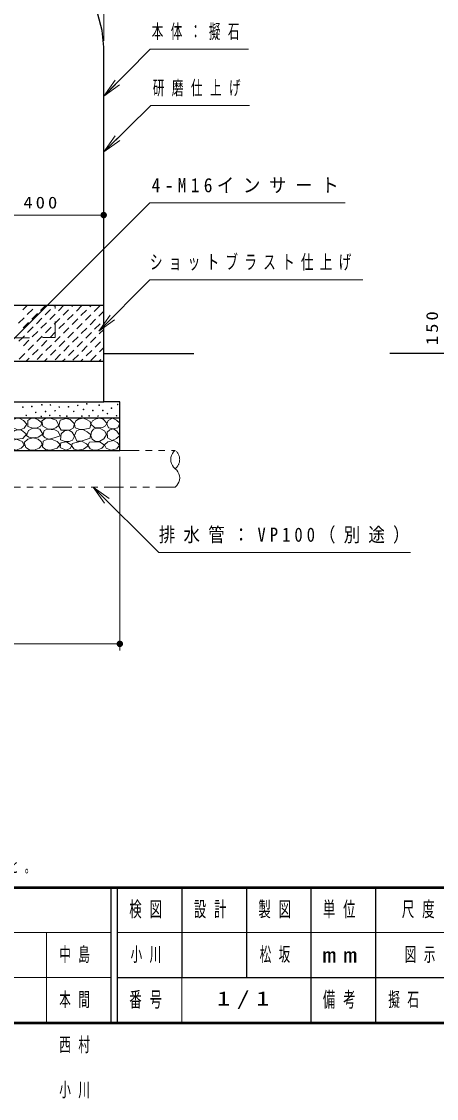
# Model space of a CAD drawing. Units: millimetres on the paper, scale 1:20. Extents: x -385 to 0, y -12 to 267.
# Drawn here: x -257.3 to -193, y -11.7 to 155.3 of the extents above; entities that cross this region are included whole.
import ezdxf

# ---------------------------------------------------------------- set-up
doc = ezdxf.new("R2010")
doc.units = ezdxf.units.MM
doc.linetypes.add('USER1', pattern=[4.5, 2.5, -2])
doc.linetypes.add('USER3', pattern=[8, 3, -1, 1, -1, 1, -1])
doc.layers.add('1_20', color=7, linetype='Continuous', lineweight=13)
doc.layers.add('LY_5', color=7, linetype='Continuous', lineweight=13)
doc.layers.add('99', color=7, linetype='Continuous')
doc.layers.add('CLASS1', color=7, linetype='Continuous')
doc.styles.add('ＭＳ ゴシック', font='')
doc.styles.get('ＭＳ ゴシック').set_extended_font_data('MS Gothic')

# ---------------------------------------------------------------- blocks, each defined once
blk = doc.blocks.new('filled_dot')
at = {"color": 0, "linetype": 'Continuous', "lineweight": -2, "const_width": 1.25}
blk.add_lwpolyline([(-0.625, 0, 1), (0.625, 0, 1)], format="xyb", close=True, dxfattribs=at)

msp = doc.modelspace()

# ---------------------------------------------------------------- linework, layer by layer
at = {"layer": '1_20'}
for p, q in [((-244.617, 152.272), (-244.617, 177.272)), ((-244.617, 143.691), (-242.858, 146.172)), ((-244.617, 143.691), (-242.503, 145.819)), ((-242.148, 145.467), (-244.617, 143.691)), ((-244.617, 135.07), (-242.818, 137.522)), ((-244.617, 135.07), (-242.469, 137.164)), ((-242.12, 136.807), (-244.617, 135.07)), ((-264.617, 125.247), (-244.617, 125.247)), ((-257.161, 110.535), (-256.424, 111.272)), ((-256.453, 109.828), (-255.605, 110.676)), ((-255.096, 111.185), (-255.01, 111.272)), ((-254.389, 110.478), (-253.596, 111.272)), ((-253.682, 109.771), (-252.833, 110.62)), ((-252.324, 111.129), (-252.181, 111.272)), ((-251.617, 110.422), (-250.768, 111.27)), ((-250.91, 109.715), (-250.061, 110.563)), ((-249.552, 111.072), (-249.353, 111.272)), ((-248.845, 110.365), (-247.996, 111.214)), ((-248.138, 109.658), (-247.289, 110.507)), ((-246.78, 111.016), (-246.524, 111.272)), ((-246.073, 110.309), (-245.225, 111.157)), ((-245.366, 109.602), (-244.617, 110.351)), ((-257.811, 108.47), (-256.963, 109.319)), ((-257.104, 107.763), (-256.255, 108.612)), ((-255.746, 109.121), (-254.898, 109.969)), ((-255.039, 108.414), (-254.191, 109.262)), ((-254.332, 107.707), (-253.484, 108.555)), ((-252.975, 109.064), (-252.126, 109.913)), ((-252.117, 108.508), (-251.419, 109.206)), ((-250.203, 109.008), (-249.354, 109.856)), ((-249.496, 108.3), (-248.647, 109.149)), ((-247.431, 108.951), (-246.582, 109.8)), ((-246.724, 108.244), (-245.875, 109.092)), ((-245.392, 107.242), (-243.627, 109.718)), ((-245.392, 107.242), (-243.273, 109.365)), ((-242.919, 109.012), (-245.392, 107.242)), ((-244.659, 108.894), (-244.617, 108.937)), ((-256.397, 107.056), (-255.548, 107.904)), ((-255.69, 106.349), (-254.841, 107.197)), ((-253.625, 106.999), (-252.777, 107.848)), ((-252.918, 106.292), (-252.117, 107.094)), ((-252.267, 108.357), (-252.117, 108.508)), ((-252.117, 107.094), (-252.069, 107.141)), ((-251.56, 107.65), (-250.712, 108.498)), ((-250.853, 106.943), (-250.005, 107.791)), ((-250.146, 106.236), (-249.298, 107.084)), ((-248.788, 107.593), (-247.94, 108.442)), ((-248.081, 106.886), (-247.233, 107.735)), ((-247.374, 106.179), (-246.526, 107.028)), ((-246.017, 107.537), (-245.168, 108.385)), ((-245.309, 106.83), (-244.617, 107.523)), ((-257.755, 105.698), (-257.219, 106.233)), ((-257.219, 106.233), (-256.906, 106.547)), ((-257.047, 104.991), (-256.199, 105.84)), ((-254.983, 105.642), (-254.37, 106.255)), ((-254.37, 106.255), (-254.134, 106.49)), ((-254.276, 104.935), (-253.427, 105.783)), ((-252.211, 105.585), (-251.362, 106.434)), ((-251.504, 104.878), (-250.655, 105.727)), ((-249.439, 105.529), (-248.59, 106.377)), ((-248.732, 104.822), (-247.883, 105.67)), ((-246.667, 105.472), (-245.819, 106.321)), ((-245.96, 104.765), (-245.111, 105.613)), ((-257.698, 102.926), (-256.849, 103.775)), ((-256.34, 104.284), (-255.492, 105.133)), ((-255.633, 103.577), (-254.785, 104.426)), ((-254.926, 102.87), (-254.078, 103.718)), ((-253.568, 104.228), (-252.72, 105.076)), ((-252.861, 103.52), (-252.013, 104.369)), ((-252.154, 102.813), (-251.306, 103.662)), ((-250.797, 104.171), (-249.948, 105.019)), ((-250.09, 103.464), (-249.241, 104.312)), ((-249.382, 102.757), (-248.534, 103.605)), ((-248.025, 104.114), (-247.176, 104.963)), ((-247.318, 103.407), (-246.469, 104.256)), ((-246.611, 102.7), (-245.762, 103.549)), ((-245.253, 104.058), (-244.617, 104.694)), ((-256.689, 102.522), (-256.142, 103.068)), ((-253.86, 102.522), (-253.371, 103.011)), ((-251.032, 102.522), (-250.599, 102.955)), ((-248.203, 102.522), (-247.827, 102.898)), ((-245.375, 102.522), (-245.055, 102.842)), ((-242.117, 96.272), (-242.117, 88.772)), ((-242.117, 87.772), (-242.117, 57.757)), ((-244.473, 80.601), (-246.241, 83.076)), ((-246.241, 83.076), (-243.766, 81.308)), ((-246.241, 83.076), (-244.12, 80.955)), ((-242.117, 58.757), (-347.117, 58.757))]:
    msp.add_line(p, q, dxfattribs=at)
at = {"layer": '1_20', "lineweight": 25}
for p, q in [((-244.845, 153.876), (-245.521, 156.402)), ((-244.617, 151.272), (-244.845, 153.876)), ((-244.617, 103.772), (-244.617, 151.272)), ((-344.617, 111.272), (-244.617, 111.272)), ((-244.617, 103.772), (-230.625, 103.772)), ((-181.526, 103.772), (-200.251, 103.772)), ((-244.617, 102.522), (-344.617, 102.522))]:
    msp.add_line(p, q, dxfattribs=at)
at = {"layer": '1_20', "color": 253, "linetype": 'USER1'}
for p, q in [((-252.117, 106.272), (-252.117, 111.272)), ((-285.617, 106.022), (-252.117, 106.272))]:
    msp.add_line(p, q, dxfattribs=at)
at = {"layer": '1_20', "color": 253, "lineweight": 25}
for p, q in [((-244.617, 96.272), (-244.617, 103.772)), ((-344.617, 96.272), (-244.617, 96.272)), ((-242.117, 96.272), (-244.617, 96.272)), ((-242.117, 88.772), (-242.117, 96.272)), ((-242.117, 93.772), (-347.117, 93.772)), ((-347.117, 88.772), (-242.117, 88.772))]:
    msp.add_line(p, q, dxfattribs=at)
at = {"layer": '1_20'}
for points in [[(-244.617, 143.691), (-237.397, 150.96), (-222.172, 150.96)], [(-244.617, 135.07), (-237.285, 142.222), (-222.003, 142.222)], [(-264.617, 100.022), (-237.465, 127.173), (-207.182, 127.173)], [(-245.392, 107.242), (-237.445, 115.203), (-204.445, 115.203)], [(-246.241, 83.076), (-236.071, 72.906), (-197.071, 72.906)]]:
    msp.add_lwpolyline(points, dxfattribs=at)
for points in [[(-257.699, 93.772), (-257.046, 93.378), (-256.517, 92.827), (-256.945, 92.23), (-257.45, 91.984), (-257.969, 91.938), (-258.858, 92.343), (-259.151, 92.939), (-258.701, 93.513), (-258.211, 93.726)], [(-255.324, 93.758), (-254.784, 93.5), (-254.199, 93.016), (-254.368, 92.565), (-254.911, 92.253), (-255.594, 92.217), (-256.36, 92.453), (-256.393, 93.387), (-255.922, 93.697)], [(-252.916, 93.75), (-251.993, 93.457), (-251.576, 92.692), (-252.015, 92.253), (-252.607, 92.038), (-253.208, 92.039), (-254.052, 92.545), (-254.176, 93.322), (-253.649, 93.686)], [(-250.421, 93.73), (-249.791, 93.569), (-249.16, 92.902), (-249.346, 92.185), (-249.786, 91.969), (-250.347, 91.9), (-251.212, 91.925), (-251.546, 92.494), (-251.361, 93.458)], [(-247.801, 93.757), (-247.264, 93.533), (-246.718, 93.264), (-246.602, 92.763), (-246.736, 92.199), (-247.56, 92.038), (-248.285, 91.993), (-249.01, 92.253), (-249.162, 92.862), (-248.929, 93.372), (-248.526, 93.595)], [(-245.21, 93.746), (-244.683, 93.611), (-244.102, 92.976), (-244.332, 92.557), (-244.789, 92.32), (-245.305, 92.246), (-246.048, 92.314), (-246.616, 92.854), (-246.332, 93.354), (-245.799, 93.665)], [(-243.239, 93.742), (-242.605, 93.441), (-242.13, 92.965), (-242.431, 92.268), (-243.16, 92.126), (-243.857, 92.284), (-244.11, 92.87), (-243.92, 93.377)], [(-257.35, 91.898), (-257.859, 91.938), (-258.397, 91.841), (-259.162, 91.29), (-258.734, 90.615), (-258.07, 90.48), (-257.147, 90.615), (-256.585, 91.267)], [(-255.617, 90.713), (-254.75, 90.837), (-254.064, 91.265), (-254.536, 92.064), (-255.105, 92.231), (-255.684, 92.154), (-256.292, 91.861), (-256.585, 91.096), (-256.19, 90.803)], [(-253.13, 90.525), (-252.648, 90.623), (-252.128, 90.739), (-251.363, 91.02), (-251.689, 91.673), (-252.192, 91.934), (-252.758, 92.01), (-253.345, 92.037), (-253.839, 91.853), (-254.052, 91.087), (-253.682, 90.704)], [(-250.035, 91.918), (-249.491, 91.609), (-249.157, 90.991), (-249.429, 90.373), (-249.954, 90.124), (-250.591, 90.126), (-251.284, 90.422), (-251.222, 91.349), (-250.699, 91.772)], [(-247.751, 91.926), (-247.197, 91.628), (-246.67, 91.209), (-246.724, 90.655), (-247.467, 90.385), (-248.102, 90.169), (-248.751, 90.196), (-249.157, 91.061), (-248.805, 91.818), (-248.302, 91.982)], [(-244.575, 90.53), (-245.197, 90.185), (-245.873, 90.138), (-246.386, 90.499), (-246.629, 91.097), (-246.518, 91.635), (-246.17, 92.043), (-245.704, 92.208), (-245.17, 92.151), (-244.48, 91.783), (-244.183, 91.205)], [(-243.112, 92.094), (-242.574, 91.746), (-242.13, 91.064), (-242.637, 90.605), (-243.302, 90.288), (-244, 90.732), (-244.079, 91.571), (-243.671, 91.934)], [(-258.191, 88.786), (-257.407, 89.086), (-256.931, 89.566), (-257.272, 90.166), (-258.151, 90.485), (-259.151, 90.147), (-259.53, 89.486), (-259.01, 89.043)], [(-255.412, 88.786), (-254.611, 89.101), (-254.153, 89.646), (-254.328, 90.113), (-254.773, 90.505), (-255.549, 90.706), (-256.352, 90.505), (-256.951, 89.986), (-256.692, 89.226), (-256.098, 88.862)], [(-252.574, 90.465), (-251.827, 90.128), (-251.375, 89.666), (-251.814, 89.104), (-252.854, 88.786), (-253.643, 88.879), (-254.113, 89.326), (-253.973, 90.205), (-253.336, 90.509)], [(-248.042, 90.182), (-247.272, 89.763), (-247.028, 89.466), (-247.718, 88.979), (-248.664, 88.79), (-249.193, 88.974), (-249.542, 89.398), (-249.515, 89.817), (-248.65, 90.047)], [(-243.071, 90.297), (-242.503, 89.978), (-242.165, 89.556), (-242.568, 88.99), (-243.511, 88.787), (-244.227, 89.106), (-244.5, 89.611), (-243.961, 90.066)], [(-250.364, 90.074), (-249.56, 89.517), (-249.818, 89.073), (-250.463, 88.8), (-251.341, 89.208), (-251.254, 89.95)], [(-245.927, 90.09), (-245.143, 90.05), (-244.481, 89.577), (-244.913, 89.117), (-245.602, 88.806), (-246.167, 88.798), (-246.71, 89.023), (-247.048, 89.55), (-246.792, 90.036)]]:
    msp.add_lwpolyline(points, close=True, dxfattribs=at)
at = {"layer": '1_20', "color": 253, "linetype": 'USER3'}
msp.add_lwpolyline([(-242.117, 88.772), (-233.532, 88.772), (-233.771, 88.547), (-233.965, 88.283), (-234.108, 87.989), (-234.196, 87.673), (-234.226, 87.347), (-234.196, 87.02), (-234.108, 86.705), (-233.965, 86.41), (-233.771, 86.146), (-233.532, 85.922), (-233.293, 85.697), (-233.099, 85.433), (-232.956, 85.139), (-232.867, 84.823), (-232.838, 84.497), (-232.867, 84.17), (-232.956, 83.855), (-233.099, 83.56), (-233.293, 83.296), (-233.532, 83.072), (-287.117, 83.072)], dxfattribs=at)
at = {"layer": '1_20'}
for centre in [(-257.131, 95.472), (-255.752, 95.572), (-254.206, 95.839), (-252.873, 95.818), (-251.497, 95.479), (-250.062, 95.53), (-248.643, 95.746), (-247.238, 95.976), (-245.314, 95.769), (-243.398, 95.31), (-242.447, 95.88), (-256.612, 94.193), (-255.152, 94.653), (-254.291, 94.04), (-253.614, 94.802), (-252.979, 94.188), (-252.153, 94.908), (-251.391, 94.146), (-250.332, 94.071), (-249.251, 94.814), (-247.981, 94.071), (-247.738, 95.125), (-246.873, 94.098), (-246.291, 94.949), (-245.489, 94.09), (-244.744, 94.946), (-244.047, 94.47), (-242.605, 94.138)]:
    msp.add_circle(centre, 0.05, dxfattribs=at)
at = {"layer": '1_20', "color": 253, "linetype": 'USER3'}
msp.add_arc((-234.648, 87.347), 1.81, 308.05559, 51.94441, dxfattribs=at)
at = {"layer": 'LY_5', "lineweight": 50}
for p, q in [((-385, 21), (0, 21)), ((-385, 0), (0, 0))]:
    msp.add_line(p, q, dxfattribs=at)
at = {"layer": 'LY_5', "color": 211, "lineweight": 25}
for p, q in [((-243.5, 21), (-243.5, 0)), ((-242.5, 21), (-242.5, 0)), ((-232.5, 21), (-232.5, 7)), ((-222.5, 21), (-222.5, 7)), ((-212.5, 21), (-212.5, 0)), ((-202.5, 21), (-202.5, 7)), ((-242.5, 7), (0, 7))]:
    msp.add_line(p, q, dxfattribs=at)
at = {"layer": 'LY_5'}
for p, q in [((-385, 14), (-243.5, 14)), ((-253.5, 14), (-253.5, 0)), ((-242.5, 14), (-187.5, 14)), ((-385, 7), (-243.5, 7)), ((-232.5, 7), (-232.5, 0))]:
    msp.add_line(p, q, dxfattribs=at)
at = {"layer": 'LY_5', "lineweight": 25}
msp.add_line((-202.5, 7), (-202.5, 0), dxfattribs=at)

# ---------------------------------------------------------------- block references
at = {"layer": '1_20', "xscale": 0.4, "yscale": 0.4, "rotation": 180}
for p in [(-244.617, 125.247), (-242.117, 58.757)]:
    msp.add_blockref('filled_dot', p, dxfattribs=at)

# ---------------------------------------------------------------- texts
at = {"layer": '1_20', "style": 'ＭＳ ゴシック'}
for s, insert, char_height, attachment_point in [('\\T1.64;\\W0.6;本体：擬石', (-237.172, 153.61), 2.199, 4), ('\\T1.64;\\W0.6;研磨仕上げ', (-237.003, 144.872), 2.199, 4), ('\\T1.5;\\W0.9;4-M16インサート', (-237.182, 129.823), 2.199, 4), ('\\T1.33;\\W1.15;400', (-254.2, 126.247), 1.833, 8), ('\\T1.5;\\W0.65;ショットブラスト仕上げ', (-237.445, 117.853), 2.199, 4), ('\\T1.5;\\W0.85;排水管：VP100（別途）', (-236.071, 75.556), 2.199, 4)]:
    msp.add_mtext(s, dxfattribs=dict(at, insert=insert, char_height=char_height, attachment_point=attachment_point))
at = {"layer": '1_20', "insert": (-192.776, 107.943), "char_height": 1.833, "attachment_point": 8, "rotation": 90, "style": 'ＭＳ ゴシック'}
msp.add_mtext('\\T1.33;\\W1.15;150', dxfattribs=at)
at = {"layer": '99', "char_height": 2.199, "style": 'ＭＳ ゴシック'}
for s, insert, attachment_point in [('\\T1.64;\\W0.6;中島', (-251.5, 10.5), 4), ('\\T1.64;\\W0.6;小川', (-237.5, 10.5), 5), ('\\T1.64;\\W0.6;松坂', (-217.5, 10.5), 5), ('\\T1.64;\\W0.6;図示', (-195, 10.5), 5), ('\\T1.64;\\W0.6;本間', (-251.5, 3.5), 4), ('\\T1.5;\\W1.35;1/1', (-222.5, 3.5), 5), ('\\T1.64;\\W0.6;擬石', (-200.5, 3.5), 4), ('\\T1.64;\\W0.6;西村', (-251.5, -3.5), 4), ('\\T1.64;\\W0.6;小川', (-251.5, -10.5), 4)]:
    msp.add_mtext(s, dxfattribs=dict(at, insert=insert, attachment_point=attachment_point))
at = {"layer": 'CLASS1', "insert": (-382.305, 23.054), "char_height": 1.833, "attachment_point": 7, "style": 'ＭＳ ゴシック'}
msp.add_mtext('\\T1.64;\\W0.6;※水栓器具は、凍結により破損することがあるので、利用地域に適した管理方法（水抜栓の設置等）を実施のこと。', dxfattribs=at)
at = {"layer": 'LY_5', "color": 4, "char_height": 2.346, "attachment_point": 5, "style": 'ＭＳ ゴシック'}
for s, insert in [('\\T1.64;\\W0.6;検図', (-237.5, 17.5)), ('\\T1.64;\\W0.6;設計', (-227.5, 17.5)), ('\\T1.64;\\W0.6;製図', (-217.5, 17.5)), ('\\T1.64;\\W0.6;単位', (-207.5, 17.5)), ('\\T1.64;\\W0.6;尺度', (-195.25, 17.5)), ('\\T1.5;\\W1.35;mm', (-207.5, 10.5)), ('\\T1.64;\\W0.6;番号', (-237.5, 3.5)), ('\\T1.64;\\W0.6;備考', (-207.5, 3.5))]:
    msp.add_mtext(s, dxfattribs=dict(at, insert=insert))

doc.saveas('drawing.dxf')
